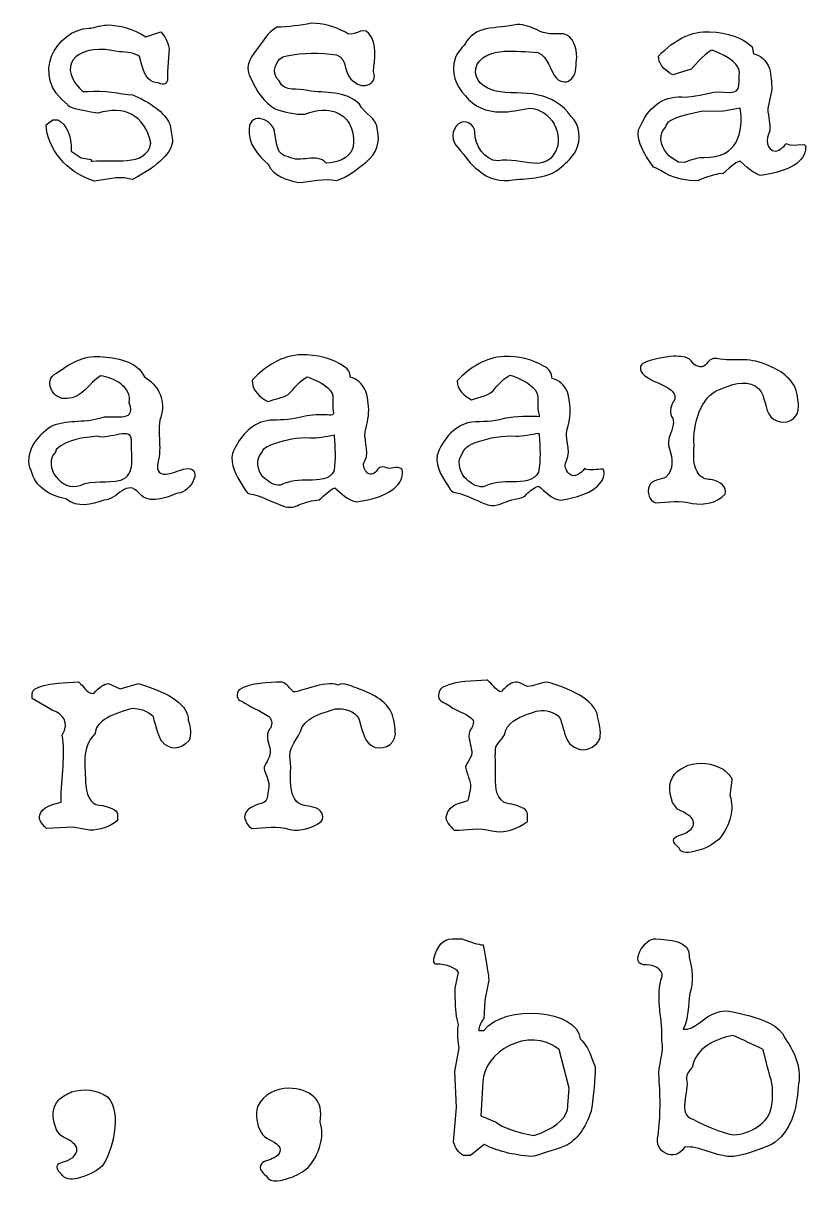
# Model space of a CAD drawing. Extents: x 1 to 11, y 10 to 119.
# Drawn here: x 0.87 to 11.1, y 47.68 to 62.84 of the extents above; entities that cross this region are included whole.
import ezdxf

# ---------------------------------------------------------------- set-up
doc = ezdxf.new("R2010")
doc.units = 0
doc.layers.add('Letters', color=7, linetype='CONTINUOUS')

msp = doc.modelspace()

# ---------------------------------------------------------------- linework, layer by layer
at = {"layer": 'Letters', "color": 7}
for p, q in [((1.730947, 62.777608), (1.753057, 62.777608)), ((1.974163, 62.817809), (1.974163, 62.817809)), ((4.635603, 62.839608), (4.635603, 62.839608)), ((7.327249, 62.822477), (7.327249, 62.822477)), ((2.474665, 62.665044), (2.66964, 62.729367)), ((9.841276, 62.729367), (9.841276, 62.729367)), ((2.778183, 62.512281), (2.756072, 62.208764)), ((10.39605, 62.534392), (10.414141, 62.44193)), ((2.422404, 62.293186), (2.390243, 62.407759)), ((2.756072, 62.208764), (2.756072, 62.122331)), ((9.60007, 62.240924), (9.358864, 62.164543)), ((10.227206, 62.168563), (10.229216, 62.188663)), ((1.606324, 61.991679), (1.648535, 61.949468)), ((1.648535, 61.949468), (1.714866, 61.949468)), ((10.653337, 61.973588), (10.603085, 61.728362)), ((10.241276, 61.730372), (10.024191, 61.692181)), ((10.603085, 61.728362), (10.601075, 61.684141)), ((1.172153, 61.515297), (1.258585, 61.579619)), ((1.258585, 61.579619), (1.322906, 61.579619)), ((9.793035, 61.688161), (9.748814, 61.690171)), ((10.024191, 61.692181), (9.793035, 61.688161)), ((2.800293, 61.448964), (2.822404, 61.318312)), ((8.908613, 61.382632), (8.912633, 61.446954)), ((9.262382, 61.487156), (9.262382, 61.487156)), ((10.838261, 61.27007), (10.902583, 61.24595)), ((10.902583, 61.24595), (11.075447, 61.25801)), ((11.075447, 61.25801), (11.097558, 61.235899)), ((1.497781, 61.167557), (1.628434, 61.081126)), ((11.097558, 61.235899), (11.095548, 61.213789)), ((1.628434, 61.081126), (1.757077, 61.059014)), ((1.757077, 61.059014), (1.757077, 61.036904)), ((1.757077, 61.036904), (1.779188, 61.036904)), ((9.435246, 61.030874), (9.521678, 61.026854)), ((2.082705, 60.819819), (1.801298, 60.777608)), ((2.191248, 60.819819), (2.082705, 60.819819)), ((2.299791, 60.799718), (2.191248, 60.819819)), ((10.014141, 60.87409), (9.97193, 60.876101)), ((9.684492, 60.781628), (9.57595, 60.787658)), ((1.87366, 58.486169), (1.87366, 58.486169)), ((4.508825, 58.50876), (4.508825, 58.50876)), ((7.154609, 58.486864), (7.154609, 58.486864)), ((9.374435, 58.489934), (9.374435, 58.489934)), ((4.933777, 57.461626), (4.935097, 57.450728)), ((4.935097, 57.450728), (4.935535, 57.44711)), ((4.935535, 57.44711), (4.935535, 57.44711)), ((7.611966, 57.45696), (7.611966, 57.45696)), ((1.294766, 57.243957), (1.294766, 57.243957)), ((1.986446, 54.212892), (2.1372, 54.146561)), ((2.1372, 54.146561), (2.376396, 54.212892)), ((4.252588, 54.23409), (4.252588, 54.23409)), ((6.93853, 54.257247), (6.929053, 54.256969)), ((6.929053, 54.256969), (6.929054, 54.256968)), ((0.987451, 54.017917), (0.987451, 54.082239)), ((1.248758, 53.865153), (0.987451, 54.017917)), ((2.679914, 53.459123), (2.679914, 53.459123)), ((9.46964, 53.101333), (9.560093, 53.147566)), ((9.560093, 53.147566), (9.560093, 53.147566)), ((10.132957, 52.95259), (10.106826, 52.751586)), ((10.128937, 52.968671), (10.132957, 52.95259)), ((9.357077, 52.661133), (9.343007, 52.709374)), ((9.419389, 52.572691), (9.357077, 52.661133)), ((2.103029, 52.510379), (2.103029, 52.423948)), ((1.520115, 52.339526), (1.174386, 52.319424)), ((1.7372, 52.297313), (1.520115, 52.339526)), ((9.749037, 52.052088), (9.636474, 52.017918)), ((6.475112, 50.877554), (6.605765, 50.877554)), ((6.475112, 50.877554), (6.475112, 50.877554)), ((9.139657, 50.877554), (9.139657, 50.877554)), ((6.237926, 50.572028), (6.237926, 50.616249)), ((6.260037, 50.549917), (6.237926, 50.572028)), ((6.517323, 50.236348), (6.559534, 50.439363)), ((6.953504, 50.340871), (6.903253, 50.075544)), ((6.517323, 50.115746), (6.517323, 50.236348)), ((6.903253, 50.075544), (6.889182, 49.834338)), ((6.824861, 49.681574), (6.889182, 49.681574)), ((6.511293, 49.146901), (6.565564, 49.456449)), ((8.00476, 48.927806), (7.874107, 49.434339)), ((8.300238, 49.313736), (8.344459, 49.205192)), ((6.533404, 48.67655), (6.511293, 49.146901)), ((6.875112, 49.010218), (6.850991, 48.565997)), ((6.875112, 49.010218), (6.875112, 49.010218)), ((9.539657, 49.050419), (9.539657, 49.050419)), ((1.501689, 48.879566), (1.501689, 48.879566)), ((4.338749, 48.927081), (4.338749, 48.927081)), ((7.98265, 48.644389), (8.00476, 48.927806)), ((6.495213, 48.222279), (6.533404, 48.67655)), ((6.850991, 48.565997), (7.049986, 48.483586)), ((6.895213, 48.192128), (6.716318, 48.049414)), ((6.716318, 48.049414), (6.625866, 48.049414))]:
    msp.add_line(p, q, dxfattribs=at)
for points in [[(1.45356, 61.774593), (0.950212, 62.152748), (1.299565, 62.754552), (1.730947, 62.777608)], [(1.753057, 62.777608), (1.8549, 62.804408), (1.928602, 62.817809), (1.974163, 62.817809)], [(1.974163, 62.817809), (2.132287, 62.817809), (2.299121, 62.766887), (2.474665, 62.665044)], [(4.18566, 62.787591), (4.065371, 62.723037), (3.995911, 62.594263), (3.914854, 62.488821)], [(4.635603, 62.839608), (4.486295, 62.81354), (4.335779, 62.790774), (4.18566, 62.787591)], [(5.073865, 62.726326), (4.939923, 62.797983), (4.788074, 62.840959), (4.635603, 62.839608)], [(5.388716, 62.706369), (5.298804, 62.81887), (5.179153, 62.627094), (5.073865, 62.726326)], [(7.327249, 62.822477), (7.191792, 62.796158), (7.0527, 62.792857), (6.917199, 62.766173)], [(7.58602, 62.755546), (7.503924, 62.790101), (7.418158, 62.825914), (7.327249, 62.822477)], [(2.66964, 62.729367), (2.720561, 62.675766), (2.756742, 62.603403), (2.778183, 62.512281)], [(5.447593, 62.210832), (5.457631, 62.376084), (5.508087, 62.566378), (5.388716, 62.706369)], [(6.917199, 62.766173), (6.80388, 62.743578), (6.697426, 62.677189), (6.644926, 62.571536)], [(7.930157, 62.701809), (7.812644, 62.702253), (7.690122, 62.688507), (7.58602, 62.755546)], [(8.103611, 62.396753), (8.10682, 62.517276), (8.059497, 62.667373), (7.930157, 62.701809)], [(9.17394, 62.411779), (9.387005, 62.634224), (9.60945, 62.740087), (9.841276, 62.729367)], [(9.841276, 62.729367), (10.081142, 62.718648), (10.266067, 62.653656), (10.39605, 62.534392)], [(2.122907, 62.46806), (1.617009, 62.589043), (1.297338, 62.328427), (1.606324, 61.991679)], [(3.914854, 62.488821), (3.823531, 62.377904), (3.762655, 62.248518), (3.847318, 62.113818)], [(6.644926, 62.571536), (6.597596, 62.510038), (6.536054, 62.456541), (6.516111, 62.377757)], [(6.783817, 62.249392), (6.822312, 62.409853), (7.005076, 62.467981), (7.151137, 62.473939)], [(7.151137, 62.473939), (7.297581, 62.47939), (7.447615, 62.468814), (7.594098, 62.459896)], [(9.873437, 62.48816), (9.841276, 62.489501), (9.750154, 62.407089), (9.60007, 62.240924)], [(10.229216, 62.188663), (10.234576, 62.297206), (10.115983, 62.397039), (9.873437, 62.48816)], [(2.390243, 62.407759), (2.323242, 62.447959), (2.234129, 62.46806), (2.122907, 62.46806)], [(4.214242, 62.087814), (4.099361, 62.185644), (4.166201, 62.396999), (4.315624, 62.415629)], [(4.315624, 62.415629), (4.528542, 62.458743), (4.750502, 62.45719), (4.964917, 62.428059)], [(4.964917, 62.428059), (5.119473, 62.374321), (5.050857, 62.15053), (5.195384, 62.073757)], [(6.516111, 62.377757), (6.457717, 62.207528), (6.52083, 62.01496), (6.649096, 61.893632)], [(7.594098, 62.459896), (7.73858, 62.403911), (7.746628, 62.225912), (7.839699, 62.121392)], [(8.041605, 62.119356), (8.108041, 62.194636), (8.091951, 62.304239), (8.103611, 62.396753)], [(9.358864, 62.164543), (9.231561, 62.238246), (9.16992, 62.320657), (9.17394, 62.411779)], [(10.414141, 62.44193), (10.507943, 62.423169), (10.577625, 62.358847), (10.623186, 62.248964)], [(2.637479, 62.06203), (2.531617, 62.06203), (2.459925, 62.139082), (2.422404, 62.293186)], [(5.195384, 62.073757), (5.311092, 61.97548), (5.511911, 62.037243), (5.447593, 62.210832)], [(7.032335, 61.957887), (6.899681, 61.988939), (6.756588, 62.09716), (6.783817, 62.249392)], [(9.913638, 61.943438), (10.24434, 61.925822), (10.219062, 61.926186), (10.227206, 62.168563)], [(10.623186, 62.248964), (10.641946, 62.157842), (10.651997, 62.06605), (10.653337, 61.973588)], [(2.756072, 62.122331), (2.756072, 62.044609), (2.716541, 62.024509), (2.637479, 62.06203)], [(3.847318, 62.113818), (3.912556, 61.957852), (4.019, 61.811239), (4.162661, 61.720588)], [(4.586399, 61.960097), (4.453869, 62.006891), (4.292185, 61.925416), (4.214242, 62.087814)], [(7.839699, 62.121392), (7.89091, 62.059692), (7.989663, 62.058388), (8.041605, 62.119356)], [(1.714866, 61.949468), (1.922084, 61.972472), (2.138197, 61.914706), (2.299791, 61.905247)], [(2.299791, 61.905247), (2.495874, 61.828058), (2.796062, 61.642957), (2.800293, 61.448964)], [(5.265891, 61.784162), (5.085486, 61.961561), (4.815598, 61.925076), (4.586399, 61.960097)], [(6.649096, 61.893632), (6.753207, 61.749417), (6.932441, 61.681988), (7.105916, 61.682)], [(7.598238, 61.902238), (7.412641, 61.951681), (7.217338, 61.908384), (7.032335, 61.957887)], [(8.027857, 61.626703), (7.927464, 61.771118), (7.770117, 61.868806), (7.598238, 61.902238)], [(8.912633, 61.446954), (9.035916, 61.745782), (9.223521, 61.889166), (9.475447, 61.877106)], [(9.475447, 61.877106), (9.567909, 61.873086), (9.713973, 61.895197), (9.913638, 61.943438)], [(1.84552, 61.66605), (1.584213, 61.706251), (1.45356, 61.742432), (1.45356, 61.774593)], [(2.538987, 61.2761), (2.447578, 61.653244), (2.191871, 61.76569), (1.84552, 61.66605)], [(4.162661, 61.720588), (4.288952, 61.682522), (4.423284, 61.643981), (4.555528, 61.653344)], [(4.555528, 61.653344), (4.698261, 61.708032), (4.858331, 61.733149), (4.999301, 61.657316)], [(5.499152, 61.445612), (5.500383, 61.609289), (5.319427, 61.65362), (5.265891, 61.784162)], [(7.105916, 61.682), (7.234705, 61.674744), (7.35894, 61.715756), (7.485073, 61.729373)], [(7.485073, 61.729373), (7.763013, 61.725239), (7.961374, 61.375159), (7.810948, 61.137743)], [(9.770924, 61.087156), (10.208764, 61.075593), (10.286352, 61.421993), (10.241276, 61.730372)], [(1.322906, 61.579619), (1.439489, 61.517977), (1.497781, 61.380622), (1.497781, 61.167557)], [(4.160904, 61.395471), (4.153772, 61.583096), (3.836491, 61.699196), (3.821745, 61.462389)], [(4.999301, 61.657316), (5.162668, 61.582696), (5.211536, 61.37289), (5.177269, 61.210792)], [(6.77374, 61.418578), (6.773392, 61.517762), (6.641263, 61.592501), (6.561115, 61.52571)], [(8.090468, 61.173892), (8.166454, 61.318703), (8.150053, 61.511427), (8.027857, 61.626703)], [(9.748814, 61.690171), (9.427206, 61.63121), (9.265062, 61.563538), (9.262382, 61.487156)], [(10.601075, 61.684141), (10.621176, 61.572918), (10.629886, 61.489166), (10.627206, 61.432884)], [(1.801298, 60.777608), (1.439673, 60.884933), (1.175888, 61.207552), (1.172153, 61.515297)], [(3.821745, 61.462389), (3.800898, 61.260382), (3.946982, 61.114747), (4.071637, 60.997448)], [(5.357843, 61.03168), (5.481516, 61.131309), (5.541631, 61.29102), (5.499152, 61.445612)], [(6.561115, 61.52571), (6.460473, 61.453577), (6.46279, 61.292158), (6.554039, 61.213214)], [(7.075988, 61.042354), (6.890652, 61.050288), (6.772158, 61.247313), (6.77374, 61.418578)], [(9.262382, 61.487156), (9.16992, 61.389333), (9.17863, 61.26873), (9.288512, 61.125347)], [(10.627206, 61.432884), (10.568645, 61.329359), (10.582419, 61.177737), (10.701578, 61.167557)], [(1.779188, 61.036904), (2.021864, 61.066919), (2.487478, 60.954207), (2.538987, 61.2761)], [(2.822404, 61.318312), (2.822404, 61.156168), (2.6482, 60.983303), (2.299791, 60.799718)], [(4.338327, 61.096634), (4.177671, 61.112304), (4.18271, 61.276739), (4.160904, 61.395471)], [(9.105598, 60.960522), (8.970254, 61.153488), (8.904593, 61.294191), (8.908613, 61.382632)], [(10.701578, 61.167557), (10.763219, 61.184978), (10.80878, 61.219149), (10.838261, 61.27007)], [(4.828804, 61.014632), (4.707014, 61.156581), (4.492104, 61.003043), (4.338327, 61.096634)], [(5.177269, 61.210792), (5.13184, 61.068932), (4.964143, 61.016316), (4.828804, 61.014632)], [(6.554039, 61.213214), (6.643795, 61.114301), (6.712726, 60.995466), (6.822646, 60.915148)], [(7.810948, 61.137743), (7.75851, 61.041681), (7.646211, 60.997028), (7.540647, 61.011202)], [(7.90535, 60.965104), (7.97429, 61.027181), (8.052494, 61.085242), (8.090468, 61.173892)], [(9.288512, 61.125347), (9.326033, 61.099886), (9.374945, 61.068394), (9.435246, 61.030874)], [(11.095548, 61.213789), (11.087507, 61.031544), (10.893873, 60.910941), (10.514643, 60.85198)], [(4.071637, 60.997448), (4.136221, 60.842667), (4.316486, 60.792898), (4.465909, 60.759763)], [(4.96715, 60.785999), (5.114145, 60.832038), (5.238568, 60.936726), (5.357843, 61.03168)], [(7.540647, 61.011202), (7.385937, 61.022969), (7.231723, 61.071917), (7.075988, 61.042354)], [(7.271093, 60.795176), (7.485951, 60.815892), (7.735567, 60.806108), (7.90535, 60.965104)], [(9.57595, 60.787658), (9.282716, 60.812169), (9.17796, 60.956502), (9.105598, 60.960522)], [(9.521678, 61.026854), (9.623521, 61.071076), (9.706603, 61.091176), (9.770924, 61.087156)], [(10.239266, 61.036904), (10.207105, 61.038244), (10.132064, 60.983973), (10.014141, 60.87409)], [(10.514643, 60.85198), (10.461042, 60.85466), (10.36925, 60.916302), (10.239266, 61.036904)], [(4.465909, 60.759763), (4.633224, 60.773154), (4.799579, 60.819352), (4.96715, 60.785999)], [(6.822646, 60.915148), (6.945716, 60.812237), (7.112097, 60.760112), (7.271093, 60.795176)], [(9.97193, 60.876101), (9.854007, 60.849299), (9.758194, 60.817809), (9.684492, 60.781628)], [(1.305419, 58.268693), (1.471694, 58.392531), (1.657337, 58.502891), (1.87366, 58.486169)], [(1.87366, 58.486169), (2.080609, 58.469293), (2.366398, 58.431639), (2.453334, 58.21981)], [(4.508825, 58.50876), (4.255923, 58.506402), (4.03073, 58.356783), (3.863294, 58.177718)], [(5.068616, 58.351237), (4.908287, 58.468426), (4.703703, 58.507037), (4.508825, 58.50876)], [(7.154609, 58.486864), (6.914486, 58.479996), (6.700639, 58.33806), (6.540655, 58.167984)], [(7.678421, 58.356759), (7.523523, 58.455372), (7.335476, 58.486768), (7.154609, 58.486864)], [(8.967473, 58.396648), (8.907357, 58.350176), (8.94207, 58.269157), (8.996181, 58.235393)], [(9.374435, 58.489934), (9.236136, 58.477798), (9.093782, 58.454626), (8.967473, 58.396648)], [(9.598489, 58.430138), (9.547225, 58.493524), (9.446854, 58.487667), (9.374435, 58.489934)], [(9.788902, 58.378596), (9.729663, 58.315862), (9.636253, 58.37011), (9.598489, 58.430138)], [(9.934269, 58.459512), (9.869661, 58.475499), (9.822446, 58.426077), (9.788902, 58.378596)], [(10.576848, 58.380174), (10.328496, 58.488039), (10.17644, 58.415513), (9.934269, 58.459512)], [(10.980224, 58.006237), (10.942043, 58.202032), (10.74931, 58.314974), (10.576848, 58.380174)], [(1.441303, 57.938272), (1.264418, 57.908193), (1.117643, 58.176971), (1.305419, 58.268693)], [(1.882349, 58.234384), (1.73065, 58.142242), (1.643431, 57.938354), (1.441303, 57.938272)], [(2.256208, 57.880627), (2.295903, 58.089309), (2.045073, 58.217197), (1.882349, 58.234384)], [(5.144044, 58.216954), (5.142388, 58.275078), (5.120206, 58.323239), (5.068616, 58.351237)], [(7.039392, 58.073357), (7.098089, 58.136322), (7.155155, 58.205753), (7.233277, 58.242094)], [(7.233277, 58.242094), (7.352381, 58.207257), (7.47588, 58.149661), (7.558862, 58.053313)], [(7.782691, 58.199386), (7.780562, 58.267712), (7.742564, 58.330716), (7.678421, 58.356759)], [(8.996181, 58.235393), (9.100364, 58.156949), (9.231944, 58.125541), (9.336443, 58.04856)], [(2.453334, 58.21981), (2.626431, 58.117468), (2.726765, 57.939128), (2.679353, 57.733058)], [(3.863294, 58.177718), (3.85315, 58.048314), (3.964439, 57.954109), (4.067279, 57.897469)], [(4.334806, 57.991071), (4.413499, 58.07093), (4.483667, 58.16565), (4.581766, 58.222529)], [(4.581766, 58.222529), (4.704233, 58.170412), (4.849311, 58.121508), (4.911543, 57.992966)], [(5.255321, 58.159172), (5.22344, 58.186804), (5.184992, 58.206786), (5.144044, 58.216954)], [(5.377703, 57.871098), (5.371888, 57.977828), (5.34086, 58.088531), (5.255321, 58.159172)], [(6.540655, 58.167984), (6.538757, 58.053527), (6.635986, 57.972074), (6.726961, 57.920523)], [(6.726961, 57.920523), (6.833973, 57.964052), (6.968997, 57.967484), (7.039392, 58.073357)], [(7.978632, 58.033327), (7.943372, 58.114486), (7.870423, 58.18118), (7.782691, 58.199386)], [(9.970418, 58.056), (10.11517, 58.116882), (10.292636, 58.186986), (10.441038, 58.097359)], [(10.441038, 58.097359), (10.568537, 58.022258), (10.550444, 57.853156), (10.612776, 57.737222)], [(4.067279, 57.897469), (4.154433, 57.93183), (4.255727, 57.944117), (4.334806, 57.991071)], [(4.911543, 57.992966), (4.927641, 57.912399), (4.904289, 57.827208), (4.925694, 57.746077)], [(7.558862, 58.053313), (7.628151, 57.96807), (7.575361, 57.855176), (7.602395, 57.757068)], [(7.990286, 57.579833), (8.034898, 57.726644), (8.025582, 57.888594), (7.978632, 58.033327)], [(9.336443, 58.04856), (9.38184, 58.01133), (9.408728, 57.944126), (9.365516, 57.894446)], [(9.637296, 57.32505), (9.617747, 57.597743), (9.726605, 57.973887), (9.970418, 58.056)], [(10.937043, 57.678176), (11.034912, 57.75763), (10.999667, 57.899849), (10.980224, 58.006237)], [(1.869274, 57.682753), (2.02472, 57.741826), (2.359373, 57.597981), (2.256208, 57.880627)], [(5.351475, 57.557744), (5.377647, 57.660656), (5.396595, 57.76528), (5.377703, 57.871098)], [(9.365516, 57.894446), (9.329605, 57.827357), (9.312191, 57.743881), (9.358376, 57.677274)], [(1.229933, 57.572999), (1.429869, 57.66765), (1.660352, 57.618497), (1.869274, 57.682753)], [(2.679353, 57.733058), (2.602564, 57.521984), (2.695198, 57.30752), (2.628216, 57.098828)], [(4.092429, 57.652918), (3.876305, 57.63364), (3.713185, 57.459147), (3.629283, 57.270502)], [(4.459244, 57.68624), (4.338881, 57.655383), (4.215158, 57.65826), (4.092429, 57.652918)], [(4.77735, 57.723101), (4.6689, 57.732416), (4.563232, 57.711274), (4.459244, 57.68624)], [(4.925694, 57.746077), (4.930181, 57.696024), (4.819018, 57.737), (4.77735, 57.723101)], [(6.68052, 57.61883), (6.483914, 57.564063), (6.342315, 57.384279), (6.281996, 57.196131)], [(7.092977, 57.658674), (6.957214, 57.625489), (6.816071, 57.646462), (6.68052, 57.61883)], [(7.58868, 57.701512), (7.422548, 57.70522), (7.253607, 57.707707), (7.092977, 57.658674)], [(7.602395, 57.757068), (7.601852, 57.732271), (7.638783, 57.687041), (7.58868, 57.701512)], [(9.358376, 57.677274), (9.403736, 57.53995), (9.250552, 57.412713), (9.318004, 57.279123)], [(10.612776, 57.737222), (10.676359, 57.627726), (10.842464, 57.590724), (10.937043, 57.678176)], [(0.975207, 56.995984), (0.87034, 57.217914), (1.055721, 57.45142), (1.229933, 57.572999)], [(2.284352, 57.363307), (2.310917, 57.599577), (1.990003, 57.388349), (1.841595, 57.443741)], [(5.336617, 57.122616), (5.40585, 57.261479), (5.298454, 57.415479), (5.351475, 57.557744)], [(7.306779, 57.445588), (7.408704, 57.44716), (7.508679, 57.46928), (7.608624, 57.486972)], [(7.608624, 57.486972), (7.609738, 57.476968), (7.610852, 57.466964), (7.611966, 57.45696)], [(7.972443, 57.122501), (8.038924, 57.271027), (7.92957, 57.430289), (7.990286, 57.579833)], [(1.841595, 57.443741), (1.65767, 57.429723), (1.450393, 57.401521), (1.306681, 57.276222)], [(2.144543, 56.872951), (2.351065, 56.939702), (2.275663, 57.199177), (2.284352, 57.363307)], [(3.994896, 57.234871), (4.004669, 57.307514), (4.098628, 57.32421), (4.154263, 57.350113)], [(4.154263, 57.350113), (4.302623, 57.397979), (4.456696, 57.434904), (4.614296, 57.424916)], [(4.614296, 57.424916), (4.722603, 57.41828), (4.827895, 57.443037), (4.933777, 57.461626)], [(4.935535, 57.44711), (4.946869, 57.298062), (4.951443, 57.14563), (4.933477, 56.997439)], [(6.611654, 57.223098), (6.644332, 57.306301), (6.726202, 57.349704), (6.807458, 57.370748)], [(6.807458, 57.370748), (6.968153, 57.426277), (7.136657, 57.459542), (7.306779, 57.445588)], [(7.611966, 57.45696), (7.62469, 57.298729), (7.634707, 57.134421), (7.60552, 56.977532)], [(9.705713, 56.940684), (9.61589, 57.047331), (9.631731, 57.196084), (9.637296, 57.32505)], [(1.294766, 57.243957), (1.112943, 57.05059), (1.374655, 56.713586), (1.612597, 56.803268)], [(1.306681, 57.276222), (1.297331, 57.267809), (1.298725, 57.254718), (1.294766, 57.243957)], [(3.629283, 57.270502), (3.552503, 57.133527), (3.6284, 56.977922), (3.700174, 56.856531)], [(4.007203, 56.908696), (3.932094, 56.999062), (3.894294, 57.147107), (3.994896, 57.234871)], [(6.281996, 57.196131), (6.251573, 57.0282), (6.370079, 56.883072), (6.450551, 56.748236)], [(6.638376, 56.907632), (6.569211, 56.995119), (6.534033, 57.129176), (6.611654, 57.223098)], [(9.318004, 57.279123), (9.354999, 57.159997), (9.376315, 57.000971), (9.269248, 56.910883)], [(2.628216, 57.098828), (2.591171, 56.85164), (2.835979, 56.976504), (2.964202, 57.016222)], [(2.964202, 57.016222), (3.253073, 57.075276), (3.067963, 56.706124), (2.890863, 56.701677)], [(5.357142, 56.978699), (5.322951, 57.020219), (5.299897, 57.073834), (5.336617, 57.122616)], [(5.631717, 57.026021), (5.5643, 57.05183), (5.525529, 57.056424), (5.487522, 56.986632)], [(5.824181, 57.008223), (5.779438, 57.066068), (5.69508, 57.017977), (5.631717, 57.026021)], [(8.006237, 56.955874), (7.959916, 56.998273), (7.933166, 57.067099), (7.972443, 57.122501)], [(8.203871, 57.021457), (8.163127, 56.962456), (8.070981, 56.885907), (8.006237, 56.955874)], [(8.449856, 57.015293), (8.368235, 57.014103), (8.282647, 56.989518), (8.203871, 57.021457)], [(8.424835, 56.849538), (8.455609, 56.897497), (8.477137, 56.960784), (8.449856, 57.015293)], [(1.42795, 56.625339), (1.22404, 56.667557), (1.029695, 56.77571), (0.975207, 56.995984)], [(1.612597, 56.803268), (1.78329, 56.880187), (1.969343, 56.825738), (2.144543, 56.872951)], [(2.389192, 56.694676), (2.224131, 56.903426), (2.104922, 56.611492), (1.924148, 56.609966)], [(4.232986, 56.807603), (4.144546, 56.791444), (4.072846, 56.859946), (4.007203, 56.908696)], [(4.605641, 56.872719), (4.478895, 56.870761), (4.348935, 56.86538), (4.232986, 56.807603)], [(4.933477, 56.997439), (4.880711, 56.868598), (4.722145, 56.872329), (4.605641, 56.872719)], [(5.487522, 56.986632), (5.452149, 56.951777), (5.389295, 56.928266), (5.357142, 56.978699)], [(5.767664, 56.810991), (5.811644, 56.864654), (5.839507, 56.943283), (5.824181, 57.008223)], [(6.880369, 56.782828), (6.785338, 56.778994), (6.701269, 56.842247), (6.638376, 56.907632)], [(7.60552, 56.977532), (7.547674, 56.856946), (7.392843, 56.847276), (7.27547, 56.850967)], [(9.269248, 56.910883), (9.197102, 56.868156), (9.085852, 56.883978), (9.050898, 56.790987)], [(9.87876, 56.876128), (9.815706, 56.87962), (9.747118, 56.886163), (9.705713, 56.940684)], [(10.043702, 56.68953), (10.075233, 56.787663), (9.96178, 56.860496), (9.87876, 56.876128)], [(3.700174, 56.856531), (3.736376, 56.802242), (3.767176, 56.734336), (3.815031, 56.695427)], [(4.740147, 56.614768), (4.804329, 56.670127), (4.864379, 56.735874), (4.942996, 56.770683)], [(4.942996, 56.770683), (5.028584, 56.700012), (5.111989, 56.605492), (5.226612, 56.58668)], [(5.226612, 56.58668), (5.417213, 56.62125), (5.632123, 56.658958), (5.767664, 56.810991)], [(6.450551, 56.748236), (6.490748, 56.692099), (6.570103, 56.71017), (6.625156, 56.678236)], [(7.27547, 56.850967), (7.141442, 56.850967), (7.002694, 56.840849), (6.880369, 56.782828)], [(7.448468, 56.689403), (7.494077, 56.730366), (7.541184, 56.777268), (7.602612, 56.791639)], [(7.602612, 56.791639), (7.696832, 56.729359), (7.775629, 56.615454), (7.896346, 56.611112)], [(7.896346, 56.611112), (8.085086, 56.646191), (8.303316, 56.684937), (8.424835, 56.849538)], [(9.050898, 56.790987), (9.016876, 56.716658), (9.050942, 56.595779), (9.136424, 56.576968)], [(1.924148, 56.609966), (1.759564, 56.547902), (1.582043, 56.505487), (1.42795, 56.625339)], [(2.890863, 56.701677), (2.73557, 56.64294), (2.525049, 56.547773), (2.389192, 56.694676)], [(3.815031, 56.695427), (3.985687, 56.670636), (4.137191, 56.576464), (4.296805, 56.521943)], [(4.473561, 56.548333), (4.559184, 56.580473), (4.652451, 56.609048), (4.740147, 56.614768)], [(6.625156, 56.678236), (6.748919, 56.639564), (6.861569, 56.566634), (6.987986, 56.53821)], [(6.987986, 56.53821), (7.096696, 56.53524), (7.189355, 56.60729), (7.295603, 56.621999)], [(7.295603, 56.621999), (7.353799, 56.632117), (7.410076, 56.639204), (7.448468, 56.689403)], [(9.136424, 56.576968), (9.294963, 56.585776), (9.459986, 56.611712), (9.616435, 56.565004)], [(9.616435, 56.565004), (9.765616, 56.544682), (9.940351, 56.571731), (10.043702, 56.68953)], [(4.296805, 56.521943), (4.359569, 56.5112), (4.418212, 56.516919), (4.473561, 56.548333)], [(0.987451, 54.082239), (0.987451, 54.173361), (1.189796, 54.224283), (1.594487, 54.235002)], [(1.594487, 54.235002), (1.670084, 54.176109), (1.695598, 54.082239), (1.791472, 54.082239)], [(1.791472, 54.082239), (1.863833, 54.169341), (1.928825, 54.212892), (1.986446, 54.212892)], [(2.376396, 54.212892), (2.810567, 54.085589), (3.027652, 53.926124), (3.027652, 53.734499)], [(3.692218, 54.133962), (3.649482, 54.089174), (3.655744, 53.995274), (3.725944, 53.982828)], [(4.252588, 54.23409), (4.065251, 54.22021), (3.858784, 54.233034), (3.692218, 54.133962)], [(4.400999, 54.105619), (4.354465, 54.149544), (4.314245, 54.212183), (4.252588, 54.23409)], [(4.984053, 54.19494), (4.829477, 54.263779), (4.422591, 54.084061), (4.400999, 54.105619)], [(5.233815, 54.153813), (5.151899, 54.174909), (5.068559, 54.23556), (4.984053, 54.19494)], [(5.69262, 53.815099), (5.612952, 54.000773), (5.410417, 54.086601), (5.233815, 54.153813)], [(6.365189, 54.171783), (6.30545, 54.146131), (6.288882, 54.077206), (6.300717, 54.017927)], [(6.929054, 54.256968), (6.740254, 54.246023), (6.540751, 54.25146), (6.365189, 54.171783)], [(7.105573, 54.104203), (7.041554, 54.135086), (6.99567, 54.209753), (6.93853, 54.257247)], [(7.249847, 54.217109), (7.191693, 54.193612), (7.153876, 54.133344), (7.105573, 54.104203)], [(7.464024, 54.174232), (7.39574, 54.198971), (7.322765, 54.262738), (7.249847, 54.217109)], [(7.705758, 54.234048), (7.625356, 54.21655), (7.543542, 54.179473), (7.464024, 54.174232)], [(7.963465, 54.1492), (7.879409, 54.181697), (7.792983, 54.216321), (7.705758, 54.234048)], [(8.370694, 53.820759), (8.304575, 53.993844), (8.122979, 54.080461), (7.963465, 54.1492)], [(3.725944, 53.982828), (3.83771, 53.906676), (3.967671, 53.860242), (4.078319, 53.783774)], [(6.300717, 54.017927), (6.328228, 53.970433), (6.407563, 53.952659), (6.453743, 53.915871)], [(1.377401, 53.539524), (1.483696, 53.714249), (1.39065, 53.812503), (1.248758, 53.865153)], [(2.289964, 53.887264), (1.971036, 53.804181), (1.811572, 53.695639), (1.811572, 53.561636)], [(2.571371, 53.778721), (2.499009, 53.851083), (2.405207, 53.887264), (2.289964, 53.887264)], [(4.515642, 53.647992), (4.614285, 53.791561), (4.796245, 53.836144), (4.953072, 53.882358)], [(4.953072, 53.882358), (5.06386, 53.894767), (5.198256, 53.856551), (5.256691, 53.757318)], [(6.453743, 53.915871), (6.537253, 53.851147), (6.64155, 53.833362), (6.721295, 53.765142)], [(7.175362, 53.60451), (7.229559, 53.735892), (7.383457, 53.78374), (7.504694, 53.829021)], [(7.504694, 53.829021), (7.594064, 53.867197), (7.692282, 53.877947), (7.782537, 53.836239)], [(7.782537, 53.836239), (7.834983, 53.811604), (7.899256, 53.780548), (7.901232, 53.714157)], [(2.679914, 53.459123), (2.650433, 53.508704), (2.614252, 53.615237), (2.571371, 53.778721)], [(3.027652, 53.734499), (3.061153, 53.636678), (3.064503, 53.548234), (3.037703, 53.469173)], [(4.078319, 53.783774), (4.131491, 53.739359), (4.131097, 53.662021), (4.085309, 53.613108)], [(5.256691, 53.757318), (5.296916, 53.636214), (5.307276, 53.480377), (5.422834, 53.402948)], [(5.734086, 53.551252), (5.732381, 53.640226), (5.718195, 53.729979), (5.69262, 53.815099)], [(6.721295, 53.765142), (6.776312, 53.725603), (6.749452, 53.66315), (6.721884, 53.615938)], [(7.901232, 53.714157), (7.932629, 53.619254), (7.949097, 53.512697), (8.010814, 53.432171)], [(8.410209, 53.535814), (8.422577, 53.63314), (8.38689, 53.726621), (8.370694, 53.820759)], [(1.365341, 52.663143), (1.362617, 53.00892), (1.432637, 53.27409), (1.377401, 53.539524)], [(1.811572, 53.561636), (1.62198, 53.369981), (1.68493, 53.135567), (1.686949, 52.882238)], [(4.085309, 53.613108), (4.038384, 53.537838), (4.073556, 53.452778), (4.091591, 53.375674)], [(4.364379, 53.1772), (4.314697, 53.411186), (4.473807, 53.477056), (4.515642, 53.647992)], [(5.422834, 53.402948), (5.539902, 53.323357), (5.729968, 53.404896), (5.734086, 53.551252)], [(6.721884, 53.615938), (6.663369, 53.537919), (6.716341, 53.448227), (6.726176, 53.363041)], [(7.046685, 53.388462), (7.08883, 53.461278), (7.16957, 53.517172), (7.175362, 53.60451)], [(8.303992, 53.383951), (8.360865, 53.416736), (8.41121, 53.466032), (8.410209, 53.535814)], [(3.037703, 53.469173), (2.91442, 53.34053), (2.795157, 53.33718), (2.679914, 53.459123)], [(4.091591, 53.375674), (4.115213, 53.290469), (4.068865, 53.213196), (4.026197, 53.14386)], [(7.042917, 53.037231), (7.046573, 53.153532), (7.031967, 53.275744), (7.046685, 53.388462)], [(8.010814, 53.432171), (8.082248, 53.349903), (8.211262, 53.318836), (8.303992, 53.383951)], [(6.726176, 53.363041), (6.758788, 53.272458), (6.672743, 53.196477), (6.649383, 53.121154)], [(4.026197, 53.14386), (4.00231, 53.082852), (4.054877, 53.0265), (4.063332, 52.967169)], [(4.416651, 52.710633), (4.333491, 52.851634), (4.374608, 53.022236), (4.364379, 53.1772)], [(6.649383, 53.121154), (6.666921, 53.031457), (6.722145, 52.943729), (6.714099, 52.852693)], [(9.343007, 52.709374), (9.288066, 52.886259), (9.330277, 53.016912), (9.46964, 53.101333)], [(9.560093, 53.147566), (9.714196, 53.194466), (9.86696, 53.177046), (10.018384, 53.095303)], [(10.018384, 53.095303), (10.081366, 53.043043), (10.118216, 53.000832), (10.128937, 52.968671)], [(4.063332, 52.967169), (4.09556, 52.897541), (4.074308, 52.823707), (4.061034, 52.75172)], [(7.15673, 52.659432), (7.028295, 52.736713), (7.043688, 52.908734), (7.042917, 53.037231)], [(1.686949, 52.882238), (1.704369, 52.706694), (1.778071, 52.618922), (1.908054, 52.618922)], [(6.714099, 52.852693), (6.701113, 52.796326), (6.695929, 52.732423), (6.678178, 52.680659)], [(1.083934, 52.468168), (1.083934, 52.55795), (1.177736, 52.622942), (1.365341, 52.663143)], [(1.908054, 52.618922), (2.038038, 52.586761), (2.103029, 52.55058), (2.103029, 52.510379)], [(3.980679, 52.646032), (3.893718, 52.620944), (3.768626, 52.583587), (3.764301, 52.474401)], [(4.061034, 52.75172), (4.062528, 52.702309), (4.035482, 52.651274), (3.980679, 52.646032)], [(4.673744, 52.59584), (4.583754, 52.621209), (4.465512, 52.613936), (4.416651, 52.710633)], [(6.678178, 52.680659), (6.571944, 52.653422), (6.432231, 52.617152), (6.400008, 52.496463)], [(7.412538, 52.57946), (7.335439, 52.628852), (7.241701, 52.635702), (7.15673, 52.659432)], [(10.106826, 52.751586), (10.163108, 52.56934), (10.116206, 52.378386), (9.966123, 52.178721)], [(1.174386, 52.319424), (1.102024, 52.398486), (1.071873, 52.448068), (1.083934, 52.468168)], [(3.764301, 52.474401), (3.767542, 52.41201), (3.808958, 52.347856), (3.860976, 52.3199)], [(4.76536, 52.410829), (4.819557, 52.481798), (4.756219, 52.585962), (4.673744, 52.59584)], [(6.400008, 52.496463), (6.374818, 52.414949), (6.455881, 52.353504), (6.500371, 52.296894)], [(7.460221, 52.413017), (7.461047, 52.470128), (7.476342, 52.548741), (7.412538, 52.57946)], [(9.624414, 52.423948), (9.612354, 52.466829), (9.544012, 52.51641), (9.419389, 52.572691)], [(2.103029, 52.423948), (1.993147, 52.339524), (1.871204, 52.297313), (1.7372, 52.297313)], [(3.860976, 52.3199), (4.026593, 52.323268), (4.192861, 52.363313), (4.353423, 52.306886)], [(4.353423, 52.306886), (4.496591, 52.280539), (4.650009, 52.325696), (4.76536, 52.410829)], [(6.500371, 52.296894), (6.665221, 52.299552), (6.832524, 52.33869), (6.993947, 52.290221)], [(6.993947, 52.290221), (7.157206, 52.247847), (7.331235, 52.311889), (7.460221, 52.413017)], [(9.43949, 52.226962), (9.589573, 52.273863), (9.651215, 52.339525), (9.624414, 52.423948)], [(9.44351, 52.064148), (9.344347, 52.14321), (9.343007, 52.197481), (9.43949, 52.226962)], [(9.966123, 52.178721), (9.87232, 52.110379), (9.799959, 52.068168), (9.749037, 52.052088)], [(9.636474, 52.017918), (9.526592, 51.992457), (9.46227, 52.007867), (9.44351, 52.064148)], [(6.237926, 50.616249), (6.280807, 50.790452), (6.359869, 50.877554), (6.475112, 50.877554)], [(6.605765, 50.877554), (6.723688, 50.830653), (6.815481, 50.804523), (6.881142, 50.799163)], [(6.881142, 50.799163), (6.929383, 50.548578), (6.953504, 50.395812), (6.953504, 50.340871)], [(9.016779, 50.539703), (8.764191, 50.522173), (8.993912, 50.908688), (9.139657, 50.877554)], [(9.139657, 50.877554), (9.299442, 50.868379), (9.593374, 50.858533), (9.573776, 50.641296)], [(6.559534, 50.439363), (6.515313, 50.506366), (6.415481, 50.543217), (6.260037, 50.549917)], [(9.203478, 50.340281), (9.272014, 50.465392), (9.126545, 50.534183), (9.016779, 50.539703)], [(9.573776, 50.641296), (9.611514, 50.484718), (9.632792, 50.32189), (9.584287, 50.16492)], [(9.216216, 49.549562), (9.233078, 49.813558), (9.136992, 50.078391), (9.203478, 50.340281)], [(6.557524, 49.759967), (6.530723, 49.841709), (6.517323, 49.960302), (6.517323, 50.115746)], [(9.584287, 50.16492), (9.554803, 50.00721), (9.571735, 49.842521), (9.495435, 49.699763)], [(6.889182, 49.681574), (7.156215, 50.035754), (8.123187, 49.95402), (8.147474, 49.573031)], [(9.495435, 49.699763), (9.640331, 49.669578), (9.770732, 49.878277), (9.92672, 49.911956)], [(9.92672, 49.911956), (10.069592, 49.978758), (10.220676, 49.89681), (10.364672, 49.873358)], [(6.565564, 49.456449), (6.545464, 49.591792), (6.542784, 49.692964), (6.557524, 49.759967)], [(6.889182, 49.834338), (6.846301, 49.780737), (6.824861, 49.729816), (6.824861, 49.681574)], [(7.874107, 49.434339), (7.465821, 49.750763), (6.890147, 49.394352), (6.875112, 49.010218)], [(10.364672, 49.873358), (10.540148, 49.820483), (10.749548, 49.762126), (10.825987, 49.575611)], [(10.148702, 49.617253), (9.917837, 49.57223), (9.654606, 49.453683), (9.613657, 49.198789)], [(10.538652, 49.434339), (10.408669, 49.49531), (10.278686, 49.556282), (10.148702, 49.617253)], [(8.147474, 49.573031), (8.221176, 49.50603), (8.272097, 49.419599), (8.300238, 49.313736)], [(9.179292, 49.060941), (9.160273, 49.226374), (9.25357, 49.38612), (9.216216, 49.549562)], [(10.628652, 49.085414), (10.598652, 49.201722), (10.568652, 49.318031), (10.538652, 49.434339)], [(10.825987, 49.575611), (10.961601, 49.392926), (11.045987, 49.171164), (10.996598, 48.941912)], [(8.344459, 49.205192), (8.344459, 49.041709), (8.327038, 48.849414), (8.292197, 48.628309)], [(9.613657, 49.198789), (9.577919, 49.155983), (9.533297, 49.111789), (9.539657, 49.050419)], [(9.166427, 48.309657), (9.199153, 48.559177), (9.200251, 48.810404), (9.179292, 49.060941)], [(9.539657, 49.050419), (9.579517, 48.87888), (9.409835, 48.581187), (9.623307, 48.521818)], [(10.649918, 48.687698), (10.668799, 48.821589), (10.675915, 48.956918), (10.628652, 49.085414)], [(1.333108, 48.7706), (1.378855, 48.821563), (1.441753, 48.849481), (1.501689, 48.879566)], [(1.501689, 48.879566), (1.657751, 48.928624), (1.83787, 48.906451), (1.973942, 48.815107)], [(4.338749, 48.927081), (4.178332, 48.925961), (4.000791, 48.846657), (3.937318, 48.691407)], [(4.749507, 48.485321), (4.807964, 48.772068), (4.619485, 48.922042), (4.338749, 48.927081)], [(10.996598, 48.941912), (10.984398, 48.661406), (10.90545, 48.347068), (10.649977, 48.190739)], [(1.286213, 48.434034), (1.25012, 48.544954), (1.245095, 48.681479), (1.333108, 48.7706)], [(1.973942, 48.815107), (2.171312, 48.609516), (2.032852, 48.076052), (1.901195, 47.90687)], [(3.937318, 48.691407), (3.898458, 48.581001), (3.922354, 48.452217), (3.978433, 48.353553)], [(10.156023, 48.319659), (10.357119, 48.321882), (10.6194, 48.467044), (10.649918, 48.687698)], [(7.544459, 48.30871), (7.797725, 48.393132), (7.943789, 48.505026), (7.98265, 48.644389)], [(8.292197, 48.628309), (8.214476, 48.396482), (8.101913, 48.245058), (7.954509, 48.174037)], [(9.623307, 48.521818), (9.79252, 48.434261), (9.964749, 48.34871), (10.156023, 48.319659)], [(1.421416, 48.275418), (1.351418, 48.298961), (1.306927, 48.365796), (1.286213, 48.434034)], [(4.618162, 47.91676), (4.737373, 48.076354), (4.812236, 48.288238), (4.749507, 48.485321)], [(7.049986, 48.483586), (7.138429, 48.413903), (7.303253, 48.355612), (7.544459, 48.30871)], [(1.57164, 48.106571), (1.580263, 48.195196), (1.487431, 48.240596), (1.421416, 48.275418)], [(3.978433, 48.353553), (4.022125, 48.255234), (4.143196, 48.252972), (4.20882, 48.174647)], [(6.625866, 48.049414), (6.562884, 48.082914), (6.519333, 48.140537), (6.495213, 48.222279)], [(9.513473, 48.155853), (9.393206, 47.95075), (9.105026, 48.089722), (9.166427, 48.309657)], [(1.362896, 47.952918), (1.443901, 47.980947), (1.550816, 48.010594), (1.57164, 48.106571)], [(4.20882, 48.174647), (4.26526, 48.108097), (4.191668, 48.029266), (4.125995, 48.00739)], [(7.518328, 48.033333), (7.261042, 48.056113), (7.053337, 48.109046), (6.895213, 48.192128)], [(7.954509, 48.174037), (7.774945, 48.108376), (7.629551, 48.061474), (7.518328, 48.033333)], [(10.158898, 48.035557), (9.93716, 48.01721), (9.698492, 48.187439), (9.513473, 48.155853)], [(10.649977, 48.190739), (10.491498, 48.127446), (10.329115, 48.060766), (10.158898, 48.035557)], [(1.366982, 47.80893), (1.317, 47.844564), (1.280037, 47.931669), (1.362896, 47.952918)], [(4.125995, 48.00739), (4.070482, 47.978254), (3.963676, 47.973594), (3.96697, 47.889273)], [(4.38699, 47.766891), (4.470868, 47.803439), (4.555551, 47.85047), (4.618162, 47.91676)], [(1.575077, 47.749673), (1.498621, 47.722844), (1.411994, 47.737389), (1.366982, 47.80893)], [(1.901195, 47.90687), (1.806762, 47.82966), (1.694055, 47.776683), (1.575077, 47.749673)], [(3.96697, 47.889273), (3.977868, 47.826607), (4.041145, 47.796407), (4.071472, 47.745536)], [(4.071472, 47.745536), (4.16609, 47.678479), (4.289921, 47.741158), (4.38699, 47.766891)]]:
    msp.add_open_spline(points, degree=3, dxfattribs=at)

doc.saveas('drawing.dxf')
